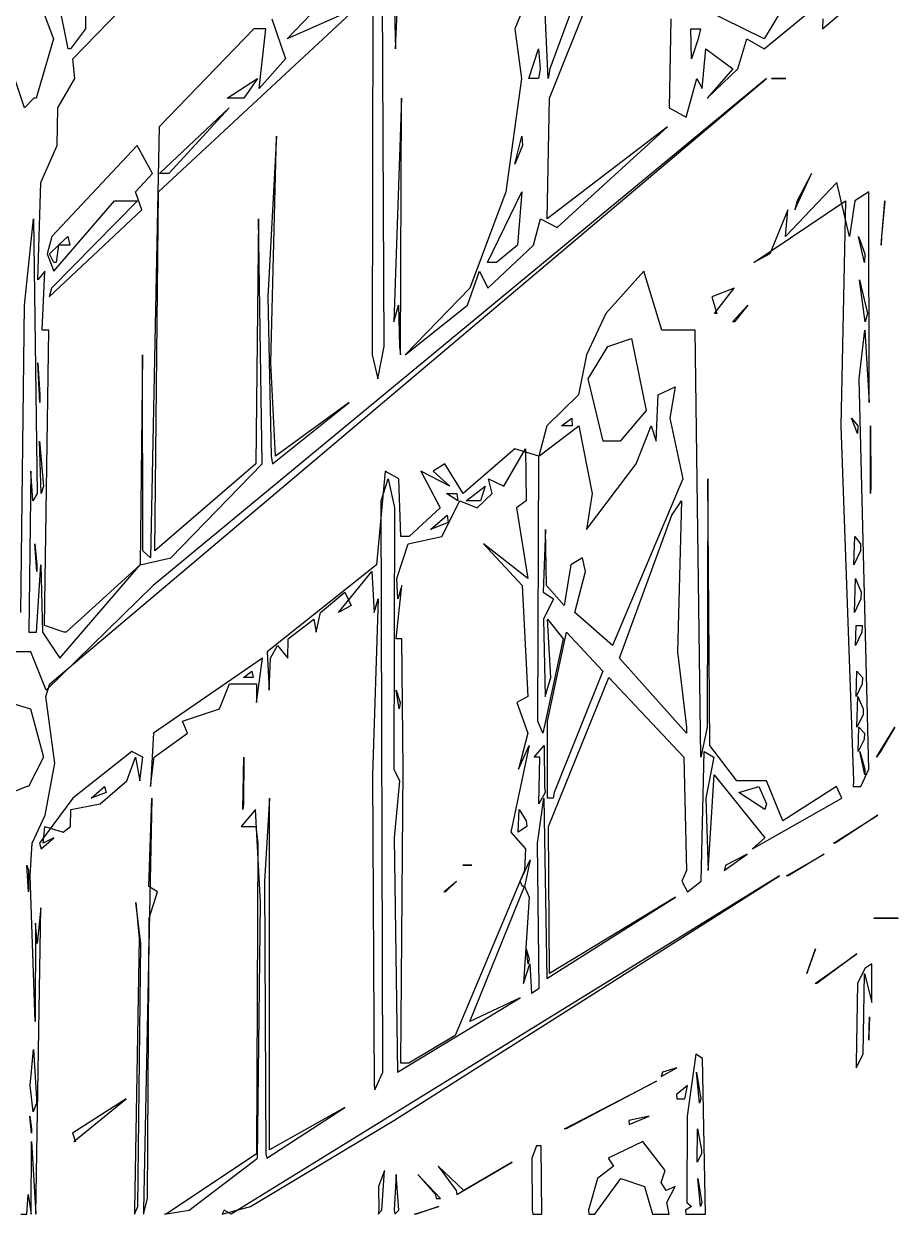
# Model space of a CAD drawing. Extents: x -11977 to 11953, y 2004 to 30000.
# Drawn here: x -3 to 901, y 2004 to 3234 of the extents above; entities that cross this region are included whole.
import ezdxf

# ---------------------------------------------------------------- set-up
doc = ezdxf.new("R2010")
doc.units = 0

msp = doc.modelspace()

# ---------------------------------------------------------------- linework, layer by layer
for p, q in [((47.4696, 3197.95), (583.0954, 3750.5635)), ((374.8963, 3452.2822), (380.9769, 3208.2262)), ((369.3783, 2900.6392), (367.1214, 3405.1842)), ((380.9769, 3208.2262), (387.1227, 3348.0885)), ((540.2277, 3157.4953), (598.8087, 3303.7723)), ((583.3223, 3303.7723), (540.4215, 3187.7395)), ((42.6093, 3208.2262), (25.7256, 3292.876)), ((822.3803, 3228.978), (884.6154, 3282.0513)), ((7.6671, 3271.2975), (27.6596, 3218.5687)), ((61.1365, 3260.614), (60.5433, 3228.978)), ((269.0522, 3218.5687), (319.4626, 3271.2975)), ((357.7982, 3271.2975), (357.0104, 2892.2364)), ((538.7015, 3177.5939), (534.9445, 3260.614)), ((787.1326, 3260.614), (761.8956, 3218.5687)), ((761.9537, 3208.2262), (825.3429, 3260.614)), ((136.2968, 3060.699), (340.2344, 3250)), ((340.2344, 3250), (269.0522, 3218.5687)), ((512.8906, 3250), (504.5278, 3228.978)), ((761.8956, 3218.5687), (698.2422, 3250)), ((253.0824, 3239.4549), (267.3286, 3197.95)), ((665.6067, 3239.4549), (663.9344, 3147.541)), ((822.5178, 3239.4549), (822.3803, 3228.978)), ((60.5433, 3228.978), (45.1157, 3208.2262)), ((234.6054, 3228.978), (136.8421, 3127.8195)), ((247.2186, 3228.978), (234.6054, 3228.978)), ((240.0381, 3167.5127), (247.2186, 3228.978)), ((504.5278, 3228.978), (511.394, 3177.5939)), ((687.0596, 3197.95), (686.1578, 3228.978)), ((686.1578, 3228.978), (696.2484, 3228.978)), ((696.2484, 3228.978), (694.0039, 3218.5687)), ((27.6596, 3218.5687), (9.8672, 3157.4953)), ((694.0039, 3218.5687), (687.0596, 3197.95)), ((734.6743, 3187.7395), (744.294, 3218.5687)), ((744.294, 3218.5687), (761.9537, 3208.2262)), ((-2.459, 3147.541), (-22.5578, 3208.2262)), ((45.1157, 3208.2262), (42.6093, 3208.2262)), ((518.8415, 3177.5939), (528.856, 3208.2262)), ((528.856, 3208.2262), (530.4598, 3187.7395)), ((697.8426, 3167.5127), (701.7995, 3208.2262)), ((701.7995, 3208.2262), (729.6935, 3187.7395)), ((49.6499, 3177.5939), (47.4696, 3197.95)), ((267.3286, 3197.95), (240.0381, 3167.5127)), ((530.4598, 3187.7395), (528.7715, 3177.5939)), ((540.4215, 3187.7395), (538.7015, 3177.5939)), ((729.6935, 3187.7395), (703.0361, 3157.4953)), ((703.0361, 3157.4953), (734.6743, 3187.7395)), ((23.9264, 2552.1472), (764.6085, 3177.5939)), ((31.9672, 3147.541), (49.6499, 3177.5939)), ((764.6085, 3177.5939), (130.622, 2653.9075)), ((207.2106, 3157.4953), (238.3195, 3177.5939)), ((238.3195, 3177.5939), (224.4782, 3157.4953)), ((511.394, 3177.5939), (494.9724, 3060.699)), ((528.7715, 3177.5939), (518.8415, 3177.5939)), ((681.4582, 3137.6493), (692.6162, 3177.5939)), ((692.6162, 3177.5939), (697.8426, 3167.5127)), ((769.5735, 3177.5939), (784.4685, 3177.5939)), ((772.056, 3177.5939), (769.5735, 3177.5939)), ((784.4685, 3177.5939), (772.056, 3177.5939)), ((7.4004, 3157.4953), (-2.459, 3147.541)), ((9.8672, 3157.4953), (7.4004, 3157.4953)), ((222.0114, 3157.4953), (207.2106, 3157.4953)), ((224.4782, 3157.4953), (222.0114, 3157.4953)), ((387.2865, 3157.4953), (379.4842, 2926.143)), ((386.3847, 2892.2364), (387.2865, 3157.4953)), ((537.8493, 3032.8068), (540.2277, 3157.4953)), ((31.5691, 3108.3437), (31.9672, 3147.541)), ((137.1376, 3079.5805), (209.0164, 3147.541)), ((209.0164, 3147.541), (146.7613, 3079.5805)), ((663.9344, 3147.541), (681.4582, 3137.6493)), ((136.8421, 3127.8195), (127.8345, 2682.4288)), ((662.218, 3127.8195), (537.8493, 3032.8068)), ((548.0315, 3023.622), (662.218, 3127.8195)), ((258.2136, 3118.0512), (249.0834, 2952.0993)), ((252.3397, 2883.8821), (258.2136, 3118.0512)), ((504.3936, 3089.1089), (511.5553, 3118.0512)), ((511.5553, 3118.0512), (512.391, 3108.3437)), ((14.3911, 3070.1107), (31.5691, 3108.3437)), ((114.1345, 3108.3437), (25.9058, 3014.4928)), ((129.9198, 3079.5805), (114.1345, 3108.3437)), ((512.391, 3108.3437), (504.3936, 3089.1089)), ((112.385, 3060.699), (129.9198, 3079.5805)), ((144.3553, 3079.5805), (137.1376, 3079.5805)), ((146.7613, 3079.5805), (144.3553, 3079.5805)), ((793.7843, 3042.0475), (810.7958, 3079.5805)), ((810.7958, 3079.5805), (796.2103, 3051.3447)), ((11.6002, 2969.6609), (14.3911, 3070.1107)), ((837.0849, 3070.1107), (784.2391, 3014.4928)), ((850.1812, 3014.4928), (837.0849, 3070.1107)), ((114.4254, 3051.3447), (25.4448, 2960.8541)), ((27.9236, 2978.5203), (90.5868, 3051.3447)), ((90.5868, 3051.3447), (114.4254, 3051.3447)), ((118.83, 3042.0475), (112.385, 3060.699)), ((132.3815, 2689.6552), (136.2968, 3060.699)), ((494.9724, 3060.699), (458.0071, 2960.8541)), ((476.1221, 2987.4327), (511.7106, 3060.699)), ((511.7106, 3060.699), (507.1644, 3005.4184)), ((751.526, 2987.4327), (846.2714, 3051.3447)), ((796.2103, 3051.3447), (793.7843, 3042.0475)), ((846.2714, 3051.3447), (841.2196, 2818.7465)), ((855.8068, 3051.3447), (850.1812, 3014.4928)), ((870.3863, 3060.699), (855.8068, 3051.3447)), ((870.615, 2842.8246), (870.3863, 3060.699)), ((882.8417, 3005.4184), (886.7971, 3051.3447)), ((886.7971, 3051.3447), (883.1522, 3014.4928)), ((23.0633, 2952.0993), (118.83, 3042.0475)), ((786.6545, 3042.0475), (767.8271, 2996.3986)), ((784.2391, 3014.4928), (786.6545, 3042.0475)), ((-2.2995, 2943.3962), (7.1081, 3032.8068)), ((7.1081, 3032.8068), (10.7379, 2748.8987)), ((239.3074, 3032.8068), (236.6927, 2779.51)), ((243.2071, 2779.51), (239.3074, 3032.8068)), ((523.6002, 3005.4184), (530.7412, 3032.8068)), ((530.7412, 3032.8068), (548.0315, 3023.622)), ((25.9058, 3014.4928), (21.0684, 2996.3986)), ((32.8718, 3005.4184), (42.3913, 3014.4928)), ((42.3913, 3014.4928), (44.6117, 3005.4184)), ((865.8887, 2987.4327), (859.6014, 3014.4928)), ((859.6014, 3014.4928), (866.1465, 2996.3986)), ((883.1522, 3014.4928), (882.8417, 3005.4184)), ((23.4094, 2996.3986), (32.8718, 3005.4184)), ((32.8718, 3005.4184), (30.3411, 2987.4327)), ((44.6117, 3005.4184), (32.8718, 3005.4184)), ((476.5125, 2960.8541), (523.6002, 3005.4184)), ((507.1644, 3005.4184), (485.4578, 2987.4327)), ((21.0684, 2996.3986), (27.9236, 2978.5203)), ((28.0072, 2987.4327), (23.4094, 2996.3986)), ((767.8271, 2996.3986), (751.526, 2987.4327)), ((866.1465, 2996.3986), (865.8887, 2987.4327)), ((18.6158, 2978.5203), (11.6002, 2969.6609)), ((15.9556, 2917.5921), (18.6158, 2978.5203)), ((30.3411, 2987.4327), (28.0072, 2987.4327)), ((455.3066, 2943.3962), (467.7208, 2978.5203)), ((467.7208, 2978.5203), (476.5125, 2960.8541)), ((483.1239, 2987.4327), (476.1221, 2987.4327)), ((485.4578, 2987.4327), (483.1239, 2987.4327)), ((637.5895, 2978.5203), (598.4127, 2934.7443)), ((656.4582, 2917.5921), (637.5895, 2978.5203)), ((866.4127, 2926.143), (860.7377, 2969.6609)), ((860.7377, 2969.6609), (868.9594, 2934.7443)), ((25.4448, 2960.8541), (23.0633, 2952.0993)), ((458.0071, 2960.8541), (390.9038, 2892.2364)), ((730.9609, 2960.8541), (708.0426, 2952.0993)), ((710.7584, 2934.7443), (730.9609, 2960.8541)), ((-6.1547, 2625.9863), (-2.2995, 2943.3962)), ((249.0834, 2952.0993), (252.5963, 2787.2697)), ((379.4842, 2926.143), (384.0212, 2943.3962)), ((384.0212, 2943.3962), (385.2411, 2900.6392)), ((390.9038, 2892.2364), (455.3066, 2943.3962)), ((708.0426, 2952.0993), (713.0511, 2934.7443)), ((729.2497, 2926.143), (745.0472, 2943.3962)), ((745.0472, 2943.3962), (731.5358, 2926.143)), ((598.4127, 2934.7443), (578.4473, 2892.2364)), ((713.0511, 2934.7443), (710.7584, 2934.7443)), ((868.9594, 2934.7443), (866.4127, 2926.143)), ((22.7937, 2917.5921), (15.9556, 2917.5921)), ((18.3673, 2612.2449), (22.7937, 2917.5921)), ((690.6487, 2917.5921), (656.4582, 2917.5921)), ((696.4286, 2476.1905), (690.6487, 2917.5921)), ((731.5358, 2926.143), (729.2497, 2926.143)), ((860.1953, 2867.3176), (866.1601, 2917.5921)), ((866.1601, 2917.5921), (870.615, 2842.8246)), ((600.523, 2900.6392), (625, 2909.0909)), ((625, 2909.0909), (640.0341, 2834.753)), ((119.7567, 2892.2364), (117.0418, 2675.2412)), ((119.7737, 2689.6552), (119.7567, 2892.2364)), ((357.0104, 2892.2364), (362.8949, 2867.3176)), ((362.8949, 2867.3176), (369.3783, 2900.6392)), ((385.2411, 2900.6392), (386.3847, 2892.2364)), ((578.4473, 2892.2364), (570.1885, 2850.9423)), ((580.1838, 2867.3176), (600.523, 2900.6392)), ((13.3257, 2842.8246), (11.2652, 2883.8821)), ((11.2652, 2883.8821), (13.3638, 2850.9423)), ((256.9514, 2787.2697), (252.3397, 2883.8821)), ((595.6204, 2802.9197), (580.1838, 2867.3176)), ((870.0888, 2463.9684), (860.1953, 2867.3176)), ((652.5985, 2850.9423), (670.1031, 2859.1065)), ((670.1031, 2859.1065), (664.7225, 2826.7271)), ((13.3638, 2850.9423), (13.3257, 2842.8246)), ((254.0646, 2779.51), (333.1435, 2842.8246)), ((333.1435, 2842.8246), (256.9514, 2787.2697)), ((570.1885, 2850.9423), (537.3235, 2818.7465)), ((650.365, 2802.9197), (652.5985, 2850.9423)), ((640.0341, 2834.753), (613.1387, 2802.9197)), ((537.3235, 2818.7465), (529.1457, 2787.2697)), ((529.1457, 2787.2697), (570.3557, 2818.7465)), ((552.7386, 2818.7465), (563.137, 2826.7271)), ((563.7493, 2818.7465), (552.7386, 2818.7465)), ((563.137, 2826.7271), (563.7493, 2818.7465)), ((570.3557, 2818.7465), (584.141, 2748.8987)), ((629.7327, 2779.51), (645.2287, 2818.7465)), ((645.2287, 2818.7465), (650.365, 2802.9197)), ((664.7225, 2826.7271), (678.0731, 2764.1196)), ((841.2196, 2818.7465), (854.3222, 2451.8664)), ((858.6149, 2810.8108), (852.4349, 2826.7271)), ((852.4349, 2826.7271), (858.8368, 2818.7465)), ((858.8368, 2818.7465), (858.6149, 2810.8108)), ((871.9163, 2748.8987), (872.0497, 2818.7465)), ((872.0497, 2818.7465), (872.1701, 2756.4881)), ((15.033, 2748.8987), (13.1387, 2802.9197)), ((13.1387, 2802.9197), (17.2281, 2756.4881)), ((504.4233, 2795.0728), (450.9912, 2748.8987)), ((493.153, 2756.4881), (515.3415, 2795.0728)), ((529.1457, 2787.2697), (504.4233, 2795.0728)), ((515.3415, 2795.0728), (516.145, 2741.3509)), ((610.9489, 2802.9197), (595.6204, 2802.9197)), ((613.1387, 2802.9197), (610.9489, 2802.9197)), ((252.5963, 2787.2697), (254.0646, 2779.51)), ((528.2477, 2513.5952), (529.1457, 2787.2697)), ((4.3309, 2771.7934), (2.0355, 2605.428)), ((6.425, 2741.3509), (4.3309, 2771.7934)), ((236.6927, 2779.51), (132.3815, 2689.6552)), ((148.791, 2682.4288), (243.2071, 2779.51)), ((370.2943, 2771.7934), (361.5756, 2675.2412)), ((384.3854, 2764.1196), (370.2943, 2771.7934)), ((437.1618, 2756.4881), (407.1072, 2771.7934)), ((407.1072, 2771.7934), (427.1632, 2733.8445)), ((432.1269, 2779.51), (420.0999, 2771.7934)), ((420.0999, 2771.7934), (437.1618, 2756.4881)), ((450.9912, 2748.8987), (432.1269, 2779.51)), ((578.327, 2711.5698), (629.7327, 2779.51)), ((17.2281, 2756.4881), (15.033, 2748.8987)), ((366.2273, 2741.3509), (373.588, 2764.1196)), ((373.588, 2764.1196), (380.1752, 2733.8445)), ((386.6197, 2704.2254), (384.3854, 2764.1196)), ((454.0362, 2741.3509), (473.7714, 2756.4881)), ((473.7714, 2756.4881), (469.028, 2741.3509)), ((481.0573, 2748.8987), (477.2425, 2764.1196)), ((477.2425, 2764.1196), (493.153, 2756.4881)), ((678.0731, 2764.1196), (605.4517, 2591.9003)), ((703.9867, 2764.1196), (703.2145, 2507.2828)), ((705.7328, 2488.5344), (703.9867, 2764.1196)), ((872.1701, 2756.4881), (871.9163, 2748.8987)), ((10.7379, 2748.8987), (6.425, 2741.3509)), ((445.4695, 2741.3509), (433.8106, 2748.8987)), ((433.8106, 2748.8987), (444.5485, 2748.8987)), ((444.5485, 2748.8987), (445.4695, 2741.3509)), ((465.6079, 2733.8445), (481.0573, 2748.8987)), ((584.141, 2748.8987), (578.327, 2711.5698)), ((367.9879, 2150.7971), (366.2273, 2741.3509)), ((380.1752, 2733.8445), (379.2201, 2463.9684)), ((427.1632, 2733.8445), (395.0704, 2704.2254)), ((428.8732, 2704.2254), (447.6112, 2741.3509)), ((447.6112, 2741.3509), (465.6079, 2733.8445)), ((466.8863, 2741.3509), (454.0362, 2741.3509)), ((469.028, 2741.3509), (466.8863, 2741.3509)), ((516.145, 2741.3509), (506.1884, 2733.8445)), ((506.1884, 2733.8445), (517.6439, 2660.9808)), ((666.6849, 2726.379), (676.771, 2741.3509)), ((676.771, 2741.3509), (672.5531, 2585.189)), ((417.3275, 2711.5698), (434.5167, 2726.379)), ((435.4575, 2718.9542), (417.3275, 2711.5698)), ((434.5167, 2726.379), (435.4575, 2718.9542)), ((612.3967, 2578.5124), (666.6849, 2726.379)), ((535.9587, 2711.5698), (533.5101, 2646.8717)), ((537.0016, 2653.9075), (535.9587, 2711.5698)), ((10.4222, 2668.0919), (8.4279, 2696.9206)), ((8.4279, 2696.9206), (10.4502, 2675.2412)), ((382.516, 2660.9808), (394.0032, 2696.9206)), ((395.0704, 2704.2254), (386.6197, 2704.2254)), ((394.0032, 2696.9206), (428.8732, 2704.2254)), ((517.6439, 2660.9808), (471.9611, 2696.9206)), ((471.9611, 2696.9206), (512.1212, 2653.9075)), ((854.8232, 2675.2412), (855.6338, 2704.2254)), ((855.6338, 2704.2254), (861.7504, 2696.9206)), ((861.7504, 2696.9206), (861.5302, 2689.6552)), ((117.0418, 2675.2412), (148.791, 2682.4288)), ((127.8345, 2682.4288), (119.7737, 2689.6552)), ((574.2074, 2682.4288), (562.2186, 2675.2412)), ((577.3918, 2668.0919), (574.2074, 2682.4288)), ((861.5302, 2689.6552), (854.8232, 2675.2412)), ((10.1775, 2605.428), (14.6302, 2675.2412)), ((10.4502, 2675.2412), (10.4222, 2668.0919)), ((14.6302, 2675.2412), (16.2839, 2605.428)), ((34.2459, 2578.5124), (117.0418, 2675.2412)), ((117.0418, 2675.2412), (40.7098, 2605.428)), ((361.5756, 2675.2412), (248.4205, 2585.189)), ((562.2186, 2675.2412), (555.3797, 2632.9114)), ((322.0936, 2625.9863), (356.4404, 2668.0919)), ((356.4404, 2668.0919), (359.0216, 2625.9863)), ((383.6066, 2639.8731), (382.516, 2660.9808)), ((566.2283, 2625.9863), (577.3918, 2668.0919)), ((855.4971, 2625.9863), (856.5032, 2660.9808)), ((856.5032, 2660.9808), (862.3012, 2646.8717)), ((130.622, 2653.9075), (19.8878, 2545.64)), ((303.6297, 2625.9863), (328.7911, 2646.8717)), ((328.7911, 2646.8717), (335.2848, 2632.9114)), ((381.6762, 2598.6465), (387.7193, 2653.9075)), ((387.7193, 2653.9075), (383.6066, 2639.8731)), ((512.1212, 2653.9075), (517.7518, 2539.1658)), ((533.5101, 2646.8717), (544.4738, 2639.8731)), ((555.3797, 2632.9114), (537.0016, 2653.9075)), ((862.3012, 2646.8717), (862.0836, 2639.8731)), ((335.2848, 2632.9114), (322.0936, 2625.9863)), ((362.9825, 2639.8731), (357.164, 2457.9025)), ((359.0216, 2625.9863), (362.9825, 2639.8731)), ((544.4738, 2639.8731), (534.0504, 2619.0976)), ((862.0836, 2639.8731), (855.4971, 2625.9863)), ((299.2171, 2605.428), (303.6297, 2625.9863)), ((605.4517, 2591.9003), (566.2283, 2625.9863)), ((38.6743, 2605.428), (18.3673, 2612.2449)), ((270.0156, 2598.6465), (296.6946, 2619.0976)), ((296.6946, 2619.0976), (299.2171, 2605.428)), ((534.0504, 2619.0976), (535.6053, 2539.1658)), ((541.7222, 2558.6879), (538.1427, 2619.0976)), ((538.1427, 2619.0976), (554.2426, 2598.6465)), ((856.5421, 2591.9003), (857.1429, 2612.2449)), ((857.1429, 2612.2449), (863.2653, 2612.2449)), ((863.2653, 2612.2449), (863.048, 2605.428)), ((2.0355, 2605.428), (10.1775, 2605.428)), ((16.2839, 2605.428), (34.2459, 2578.5124)), ((40.7098, 2605.428), (38.6743, 2605.428)), ((269.938, 2578.5124), (270.0156, 2598.6465)), ((387.7668, 2598.6465), (381.6762, 2598.6465)), ((388.845, 2463.9684), (387.7668, 2598.6465)), ((554.2426, 2598.6465), (534.7564, 2507.2828)), ((538.0665, 2513.5952), (557.7244, 2605.428)), ((557.7244, 2605.428), (595.221, 2565.2621)), ((863.048, 2605.428), (856.5421, 2591.9003)), ((4.0394, 2585.189), (-38.3739, 2585.189)), ((19.8878, 2545.64), (4.0394, 2585.189)), ((248.4205, 2585.189), (250.5864, 2545.64)), ((251.8079, 2578.5124), (259.19, 2591.9003)), ((259.19, 2591.9003), (269.938, 2578.5124)), ((672.5531, 2585.189), (681.6675, 2507.2828)), ((243.75, 2578.5124), (130.9118, 2501.002)), ((237.4429, 2532.7245), (243.75, 2578.5124)), ((250.5864, 2545.64), (251.8079, 2578.5124)), ((681.9138, 2501.002), (612.3967, 2578.5124)), ((223.8852, 2558.6879), (232.4769, 2565.2621)), ((232.4769, 2565.2621), (233.8801, 2558.6879)), ((595.221, 2565.2621), (545.1613, 2439.8827)), ((856.9685, 2539.1658), (857.7595, 2565.2621)), ((857.7595, 2565.2621), (863.5572, 2558.6879)), ((19.8372, 2539.1658), (23.9264, 2552.1472)), ((199.3421, 2526.3158), (209.3558, 2552.1472)), ((209.3558, 2552.1472), (237.2699, 2552.1472)), ((233.8801, 2558.6879), (223.8852, 2558.6879)), ((237.2699, 2552.1472), (237.4429, 2532.7245)), ((535.6053, 2539.1658), (541.7222, 2558.6879)), ((539.1618, 2404.6243), (601.6914, 2558.6879)), ((601.6914, 2558.6879), (679.0179, 2476.1905)), ((863.3436, 2552.1472), (856.9685, 2539.1658)), ((863.5572, 2558.6879), (863.3436, 2552.1472)), ((28.9461, 2470.0643), (19.8372, 2539.1658)), ((384.8684, 2526.3158), (381.846, 2545.64)), ((381.846, 2545.64), (385.8447, 2532.7245)), ((517.7518, 2539.1658), (506.5449, 2532.7245)), ((857.9608, 2507.2828), (858.9522, 2539.1658)), ((858.9522, 2539.1658), (864.4737, 2526.3158)), ((-17.8082, 2532.7245), (3.9474, 2526.3158)), ((3.9474, 2526.3158), (17.4107, 2476.1905)), ((161.0272, 2513.5952), (199.3421, 2526.3158)), ((385.8447, 2532.7245), (384.8684, 2526.3158)), ((506.5449, 2532.7245), (517.7856, 2501.002)), ((864.4737, 2526.3158), (864.2605, 2519.9394)), ((166.0822, 2501.002), (161.0272, 2513.5952)), ((533.4168, 2501.002), (528.2477, 2513.5952)), ((538.1277, 2433.9347), (538.0665, 2513.5952)), ((864.2605, 2519.9394), (857.9608, 2507.2828)), ((130.9118, 2501.002), (128.3399, 2451.8664)), ((131.5476, 2476.1905), (166.0822, 2501.002)), ((517.7856, 2501.002), (508.1935, 2463.9684)), ((534.7564, 2507.2828), (533.4168, 2501.002)), ((681.6675, 2507.2828), (681.9138, 2501.002)), ((703.2145, 2507.2828), (696.4286, 2476.1905)), ((859.1248, 2482.3471), (859.9196, 2507.2828)), ((859.9196, 2507.2828), (865.5812, 2501.002)), ((865.5812, 2501.002), (865.3673, 2494.7526)), ((878.2738, 2476.1905), (897.1371, 2507.2828)), ((897.1371, 2507.2828), (882.3968, 2482.3471)), ((519.0927, 2488.5344), (500.3844, 2398.8467)), ((508.1935, 2463.9684), (519.0927, 2488.5344)), ((524.256, 2476.1905), (534.6461, 2488.5344)), ((534.6461, 2488.5344), (535.0318, 2445.8599)), ((733.6444, 2451.8664), (705.7328, 2488.5344)), ((865.3673, 2494.7526), (859.1248, 2482.3471)), ((17.4107, 2476.1905), (1.9108, 2445.8599)), ((108.6027, 2482.3471), (47.5378, 2433.9347)), ((103.4381, 2451.8664), (112.2024, 2476.1905)), ((119.9405, 2476.1905), (108.6027, 2482.3471)), ((112.2024, 2476.1905), (116.8468, 2451.8664)), ((116.8468, 2451.8664), (119.9405, 2476.1905)), ((128.0255, 2445.8599), (131.5476, 2476.1905)), ((223.2897, 2422.1252), (224.4048, 2476.1905)), ((224.4048, 2476.1905), (223.8327, 2428.0156)), ((530.0595, 2476.1905), (524.256, 2476.1905)), ((529.2315, 2428.0156), (530.0595, 2476.1905)), ((679.0179, 2476.1905), (681.9471, 2359.1682)), ((697.0837, 2348.0715), (700.0995, 2482.3471)), ((700.0995, 2482.3471), (709.9702, 2476.1905)), ((709.9702, 2476.1905), (701.6577, 2433.9347)), ((866.0266, 2457.9025), (861.0641, 2482.3471)), ((861.0641, 2482.3471), (866.2389, 2463.9684)), ((882.3968, 2482.3471), (878.2738, 2476.1905)), ((18.8771, 2416.2633), (28.9461, 2470.0643)), ((379.2201, 2463.9684), (385.0196, 2451.8664)), ((386.4561, 2160.1039), (388.845, 2463.9684)), ((861.7834, 2445.8599), (870.0888, 2463.9684)), ((866.2389, 2463.9684), (866.0266, 2457.9025)), ((75.8755, 2428.0156), (103.4381, 2451.8664)), ((128.3399, 2451.8664), (128.0255, 2445.8599)), ((357.164, 2457.9025), (358.9469, 2136.9863)), ((385.0196, 2451.8664), (379.5302, 2393.0968)), ((704.0643, 2359.1682), (710.4874, 2457.9025)), ((710.4874, 2457.9025), (762.7996, 2393.0968)), ((764.2927, 2451.8664), (733.6444, 2451.8664)), ((781.5065, 2410.4297), (764.2927, 2451.8664)), ((854.3222, 2451.8664), (854.1401, 2445.8599)), ((0, 2445.8599), (-15.2493, 2439.8827)), ((1.9108, 2445.8599), (0, 2445.8599)), ((66.5529, 2433.9347), (80.2548, 2445.8599)), ((81.9648, 2439.8827), (66.5529, 2433.9347)), ((80.2548, 2445.8599), (81.9648, 2439.8827)), ((535.6305, 2439.8827), (529.2315, 2428.0156)), ((535.0318, 2445.8599), (535.6305, 2439.8827)), ((545.1613, 2439.8827), (543.8323, 2433.9347)), ((735.7771, 2439.8827), (756.6879, 2445.8599)), ((762.591, 2422.1252), (735.7771, 2439.8827)), ((756.6879, 2445.8599), (764.4455, 2428.0156)), ((836.9427, 2445.8599), (781.5065, 2410.4297)), ((842.3696, 2433.9347), (836.9427, 2445.8599)), ((854.1401, 2445.8599), (861.7834, 2445.8599)), ((47.5378, 2433.9347), (13.056, 2387.3745)), ((45.4148, 2422.1252), (75.8755, 2428.0156)), ((129.3028, 2433.9347), (120.7965, 2008.0451)), ((126.2787, 2342.5622), (129.3028, 2433.9347)), ((223.8327, 2428.0156), (223.2897, 2422.1252)), ((250.9995, 2433.9347), (245.8137, 2348.0715)), ((250.7258, 2070.5102), (250.9995, 2433.9347)), ((527.8336, 2387.3745), (534.3247, 2433.9347)), ((534.3247, 2433.9347), (537.3255, 2247.6362)), ((543.8323, 2433.9347), (538.1277, 2433.9347)), ((701.6577, 2433.9347), (704.0643, 2359.1682)), ((749.8569, 2381.6794), (842.3696, 2433.9347)), ((764.4455, 2428.0156), (762.591, 2422.1252)), ((5.5954, 2387.3745), (18.8771, 2416.2633)), ((45.0867, 2404.6243), (45.4148, 2422.1252)), ((236.5357, 2422.1252), (221.6763, 2404.6243)), ((241.7055, 2326.1883), (236.5357, 2422.1252)), ((507.8808, 2398.8467), (509.0247, 2422.1252)), ((509.0247, 2422.1252), (515.9826, 2410.4297)), ((833.7159, 2387.3745), (879.6709, 2416.2633)), ((879.6709, 2416.2633), (835.5811, 2387.3745)), ((16.7862, 2387.3745), (18.7861, 2404.6243)), ((18.7861, 2404.6243), (37.482, 2398.8467)), ((37.482, 2398.8467), (45.0867, 2404.6243)), ((221.6763, 2404.6243), (236.7052, 2404.6243)), ((236.7052, 2404.6243), (238.7374, 2387.3745)), ((516.6185, 2404.6243), (507.8808, 2398.8467)), ((515.9826, 2410.4297), (516.6185, 2404.6243)), ((540.2978, 2252.7076), (539.1618, 2404.6243)), ((3.6775, 2353.6068), (5.5954, 2387.3745)), ((13.056, 2387.3745), (14.8855, 2381.6794)), ((14.8855, 2381.6794), (28.0441, 2393.0968)), ((28.0441, 2393.0968), (16.7862, 2387.3745)), ((238.7374, 2387.3745), (237.293, 2066.2252)), ((379.5302, 2393.0968), (383.1107, 2150.7971)), ((500.3844, 2398.8467), (515.4103, 2381.6794)), ((529.6728, 2237.5616), (527.8336, 2387.3745)), ((762.7996, 2393.0968), (749.8569, 2381.6794)), ((835.5811, 2387.3745), (833.7159, 2387.3745)), ((515.4103, 2381.6794), (514.225, 2359.1682)), ((720.6522, 2359.1682), (744.3598, 2376.0114)), ((744.3598, 2376.0114), (722.3591, 2364.756)), ((785.1485, 2353.6068), (824.179, 2376.0114)), ((824.179, 2376.0114), (786.9873, 2353.6068)), ((1.8258, 2337.0787), (0, 2364.756)), ((0, 2364.756), (1.8431, 2359.1682)), ((450.7816, 2364.756), (460.0189, 2364.756)), ((452.6291, 2364.756), (450.7816, 2364.756)), ((460.0189, 2364.756), (452.6291, 2364.756)), ((509.9718, 2348.0715), (520.3704, 2370.3704)), ((520.3704, 2370.3704), (514.2656, 2342.5622)), ((722.3591, 2364.756), (720.6522, 2359.1682)), ((1.8431, 2359.1682), (1.8258, 2337.0787)), ((8.6055, 2203.0009), (3.6775, 2353.6068)), ((777.7935, 2353.6068), (211.3609, 2004.0145)), ((379.1667, 2101.0101), (777.7935, 2353.6068)), ((514.225, 2359.1682), (442.8321, 2188.5138)), ((681.9471, 2359.1682), (676.905, 2348.0715)), ((786.9873, 2353.6068), (785.1485, 2353.6068)), ((135.1124, 2337.0787), (126.2787, 2342.5622)), ((245.8137, 2348.0715), (246.9785, 2066.2252)), ((430.8989, 2337.0787), (443.9323, 2348.0715)), ((443.9323, 2348.0715), (432.7247, 2337.0787)), ((457.8111, 2203.0009), (514.2656, 2342.5622)), ((512.4355, 2342.5622), (509.9718, 2348.0715)), ((514.2656, 2342.5622), (512.4355, 2342.5622)), ((514.2656, 2342.5622), (519.1499, 2331.6207)), ((676.905, 2348.0715), (682.8652, 2337.0787)), ((682.8652, 2337.0787), (697.0837, 2348.0715)), ((117.7493, 2283.6231), (112.6747, 2326.1883)), ((112.6747, 2326.1883), (116.2311, 2288.8583)), ((126.3304, 2310.0416), (135.1124, 2337.0787)), ((238.4139, 2061.9579), (241.7055, 2326.1883)), ((432.7247, 2337.0787), (430.8989, 2337.0787)), ((519.1499, 2331.6207), (513.3423, 2242.5876)), ((537.3255, 2247.6362), (670.341, 2331.6207)), ((670.341, 2331.6207), (540.2978, 2252.7076)), ((9.3938, 2004.0145), (14.5049, 2320.781)), ((14.5049, 2320.781), (10.7045, 2283.6231)), ((9.0028, 2304.7091), (8.6055, 2203.0009)), ((10.7045, 2283.6231), (9.0028, 2304.7091)), ((124.6864, 2020.2347), (126.3304, 2310.0416)), ((875.2892, 2310.0416), (900.5553, 2310.0416)), ((877.0939, 2310.0416), (875.2892, 2310.0416)), ((900.5553, 2310.0416), (877.0939, 2310.0416)), ((116.2311, 2288.8583), (111.3837, 2008.0451)), ((114.7521, 2012.0919), (117.7493, 2283.6231)), ((517.9964, 2262.9193), (516.2026, 2278.4117)), ((516.2026, 2278.4117), (519.1731, 2268.06)), ((806.0469, 2252.7076), (815.2442, 2278.4117)), ((815.2442, 2278.4117), (807.8697, 2257.8019)), ((519.1731, 2268.06), (517.9964, 2262.9193)), ((814.69, 2242.5876), (857.7869, 2273.224)), ((857.7869, 2273.224), (816.442, 2242.5876)), ((513.3423, 2242.5876), (519.7643, 2262.9193)), ((519.7643, 2262.9193), (521.5116, 2232.5581)), ((807.8697, 2257.8019), (806.0469, 2252.7076)), ((866.0787, 2257.8019), (858.4906, 2242.5876)), ((864.4068, 2169.4915), (865.8845, 2252.7076)), ((865.8845, 2252.7076), (873.4194, 2222.618)), ((873.3454, 2262.9193), (866.0787, 2257.8019)), ((873.4194, 2222.618), (873.3454, 2262.9193)), ((816.442, 2242.5876), (814.69, 2242.5876)), ((858.4906, 2242.5876), (857.2912, 2160.1039)), ((383.1107, 2150.7971), (509.9063, 2227.577)), ((509.9063, 2227.577), (457.8111, 2203.0009)), ((521.5116, 2232.5581), (529.6728, 2237.5616)), ((870.0787, 2183.727), (871.0747, 2207.8726)), ((871.0747, 2207.8726), (870.2762, 2188.5138)), ((442.8321, 2188.5138), (394.894, 2160.1039)), ((870.2762, 2188.5138), (870.0787, 2183.727)), ((3.339, 2136.9863), (6.7944, 2174.216)), ((6.7944, 2174.216), (9.9532, 2123.3518)), ((691.5254, 2169.4915), (682.6234, 2105.4407)), ((698.4822, 2164.7875), (691.5254, 2169.4915)), ((857.1244, 2155.4404), (864.4068, 2169.4915)), ((393.2064, 2160.1039), (386.4561, 2160.1039)), ((394.894, 2160.1039), (393.2064, 2160.1039)), ((655.589, 2146.1737), (671.8912, 2155.4404)), ((671.8912, 2155.4404), (657.0013, 2150.7971)), ((701.4051, 2004.0145), (698.4822, 2164.7875)), ((857.2912, 2160.1039), (857.1244, 2155.4404)), ((359.8462, 2132.422), (367.9879, 2150.7971)), ((555.7418, 2092.2045), (650.8366, 2141.5701)), ((650.8366, 2141.5701), (557.3764, 2092.2045)), ((657.0013, 2150.7971), (655.589, 2146.1737)), ((695.2462, 2118.8455), (692.2878, 2150.7971)), ((692.2878, 2150.7971), (696.7248, 2123.3518)), ((6.5934, 2109.8901), (3.339, 2136.9863)), ((358.9469, 2136.9863), (359.8462, 2132.422)), ((682.8339, 2136.9863), (671.6113, 2127.8772)), ((680.1361, 2123.3518), (682.8339, 2136.9863)), ((9.9321, 2118.8455), (6.5934, 2109.8901)), ((9.9532, 2123.3518), (9.9321, 2118.8455)), ((102.8499, 2123.3518), (47.3024, 2087.8294)), ((48.7297, 2079.1337), (102.8499, 2123.3518)), ((671.6113, 2127.8772), (671.8418, 2123.3518)), ((671.8418, 2123.3518), (680.1361, 2123.3518)), ((696.7248, 2123.3518), (695.2462, 2118.8455)), ((4.8934, 2087.8294), (3.2898, 2105.4407)), ((3.2898, 2105.4407), (4.9036, 2092.2045)), ((248.0793, 2061.9579), (328.7166, 2114.3583)), ((328.7166, 2114.3583), (250.7258, 2070.5102)), ((643.1464, 2105.4407), (622.096, 2101.0101)), ((622.4276, 2096.5981), (643.1464, 2105.4407)), ((682.6234, 2105.4407), (682.0275, 2016.1551)), ((4.9036, 2092.2045), (4.8934, 2087.8294)), ((231.0762, 2012.0919), (379.1667, 2101.0101)), ((557.3764, 2092.2045), (555.7418, 2092.2045)), ((622.096, 2101.0101), (622.4276, 2096.5981)), ((692.8689, 2057.7082), (693.0427, 2092.2045)), ((693.0427, 2092.2045), (697.1796, 2070.5102)), ((4.6969, 2004.0145), (4.873, 2079.1337)), ((4.873, 2079.1337), (9.3938, 2004.0145)), ((47.3024, 2087.8294), (50.354, 2079.1337)), ((50.354, 2079.1337), (48.7297, 2079.1337)), ((636.7347, 2079.1337), (600.8674, 2061.9579)), ((659.6059, 2049.2611), (636.7347, 2079.1337)), ((526.808, 2074.813), (521.9331, 2061.9579)), ((531.6708, 2074.813), (526.808, 2074.813)), ((532.3163, 2004.0145), (531.6708, 2074.813)), ((697.1796, 2070.5102), (697.351, 2066.2252)), ((237.293, 2066.2252), (144.0385, 2004.0145)), ((167.86, 2008.0451), (238.4139, 2061.9579)), ((246.9785, 2066.2252), (248.0793, 2061.9579)), ((444.4039, 2024.3309), (501.5664, 2057.7082)), ((501.5664, 2057.7082), (451.6457, 2028.4437)), ((521.9331, 2061.9579), (522.4055, 2008.0451)), ((600.8674, 2061.9579), (606.4171, 2053.4759)), ((697.351, 2066.2252), (692.8689, 2057.7082)), ((369.8276, 2049.2611), (363.6401, 2032.5733)), ((367.0957, 2008.0451), (369.8276, 2049.2611)), ((381.8517, 2045.0635), (379.646, 2008.0451)), ((384.3524, 2008.0451), (381.8517, 2045.0635)), ((427.7216, 2020.2347), (404.2196, 2045.0635)), ((404.2196, 2045.0635), (422.2628, 2024.3309)), ((451.6457, 2028.4437), (425.1337, 2053.4759)), ((425.1337, 2053.4759), (443.7221, 2028.4437)), ((606.4171, 2053.4759), (589.9428, 2040.8831)), ((655.5692, 2036.7197), (659.6059, 2049.2611)), ((363.6401, 2032.5733), (363.9582, 2008.0451)), ((589.9428, 2040.8831), (580.4505, 2008.0451)), ((587.1136, 2004.0145), (613.8594, 2040.8831)), ((613.8594, 2040.8831), (638.355, 2032.5733)), ((638.355, 2032.5733), (646.6078, 2004.0145)), ((660.8289, 2028.4437), (655.5692, 2036.7197)), ((670.114, 2032.5733), (660.8289, 2028.4437)), ((661.5509, 2016.1551), (670.114, 2032.5733)), ((696.3724, 2012.0919), (693.5814, 2040.8831)), ((693.5814, 2040.8831), (697.7787, 2016.1551)), ((0, 2004.0145), (1.5815, 2024.3309)), ((1.5815, 2024.3309), (4.6969, 2004.0145)), ((120.554, 2004.0145), (124.6864, 2020.2347)), ((422.2628, 2024.3309), (422.9866, 2020.2347)), ((422.9866, 2020.2347), (427.7216, 2020.2347)), ((443.7221, 2028.4437), (444.4039, 2024.3309)), ((111.1602, 2004.0145), (114.7521, 2012.0919)), ((111.3837, 2008.0451), (111.1602, 2004.0145)), ((120.7965, 2008.0451), (120.554, 2004.0145)), ((142.4729, 2004.0145), (167.86, 2008.0451)), ((201.9671, 2004.0145), (231.0762, 2012.0919)), ((203.9421, 2008.0451), (201.9671, 2004.0145)), ((211.3609, 2004.0145), (203.9421, 2008.0451)), ((363.2276, 2004.0145), (367.0957, 2008.0451)), ((363.9582, 2008.0451), (363.2276, 2004.0145)), ((379.646, 2008.0451), (380.4496, 2004.0145)), ((380.4496, 2004.0145), (384.3524, 2008.0451)), ((400.8029, 2004.0145), (425.9976, 2012.0919)), ((425.9976, 2012.0919), (402.3685, 2004.0145)), ((522.4055, 2008.0451), (522.9225, 2004.0145)), ((580.4505, 2008.0451), (580.8511, 2004.0145)), ((663.8298, 2004.0145), (661.5509, 2016.1551)), ((686.9407, 2012.0919), (680.8528, 2008.0451)), ((680.8528, 2008.0451), (681.0518, 2004.0145)), ((682.0275, 2016.1551), (686.9407, 2012.0919)), ((697.7787, 2016.1551), (696.3724, 2012.0919)), ((-6.2625, 2004.0145), (0, 2004.0145)), ((144.0385, 2004.0145), (142.4729, 2004.0145)), ((402.3685, 2004.0145), (400.8029, 2004.0145)), ((522.9225, 2004.0145), (532.3163, 2004.0145)), ((580.8511, 2004.0145), (587.1136, 2004.0145)), ((646.6078, 2004.0145), (663.8298, 2004.0145)), ((681.0518, 2004.0145), (701.4051, 2004.0145))]:
    msp.add_line(p, q)

doc.saveas('drawing.dxf')
